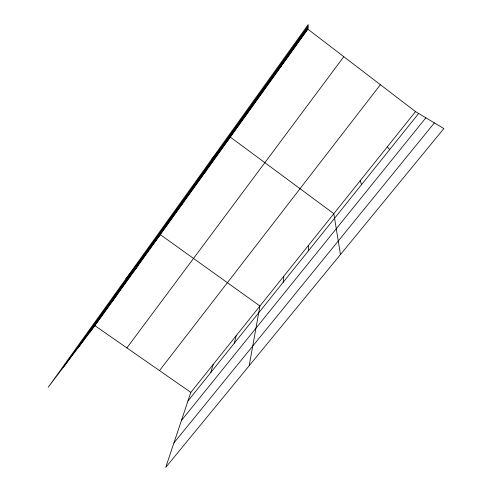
<?xml version="1.0" encoding="UTF-8"?>
<svg xmlns="http://www.w3.org/2000/svg" width="492" height="492" viewBox="0 0 492 492"><rect width="100%" height="100%" fill="white"/><g stroke="black" fill="none" stroke-linecap="round" stroke-linejoin="round"><path stroke-width="0.74" d="M307.863 29.169L308.189 24.6L48.154 387.333L94.895 325.679L307.863 29.169L415.5 111.592L443.846 128.578L165.73 467.4L190.834 392.388L415.5 111.592M283.164 282.322L283.773 276.233M249.198 365.71L259.936 306.024L160.287 234.629L125.995 278.743M234.352 343.158L236.16 335.741M210.779 372.536L213.141 364.517M63.462 367.143L308.078 26.131M77.441 348.699L307.98 27.503M89.556 332.715L307.9 28.665M126.868 347.912L343.797 56.685M111.106 302.709L115.989 296.307M133.381 271.689L137.778 265.975M159.488 370.593L380.39 84.704M179.537 207.421L182.87 203.196M187.962 400.974L418.643 113.474M203.448 174.119L206.197 170.712M181.443 420.451L425.869 117.803M173.934 442.892L434.362 122.895M211.302 159.752L230.324 137.127L333.822 213.676L340.458 254.53M253.823 103.972L255.28 102.385M280.372 66.998L281.11 66.42M94.895 325.679L190.834 392.388M387.333 146.794L389.627 149.642M360.126 180.798L361.614 184.549M308.386 245.465L308.435 250.834"/></g></svg>
